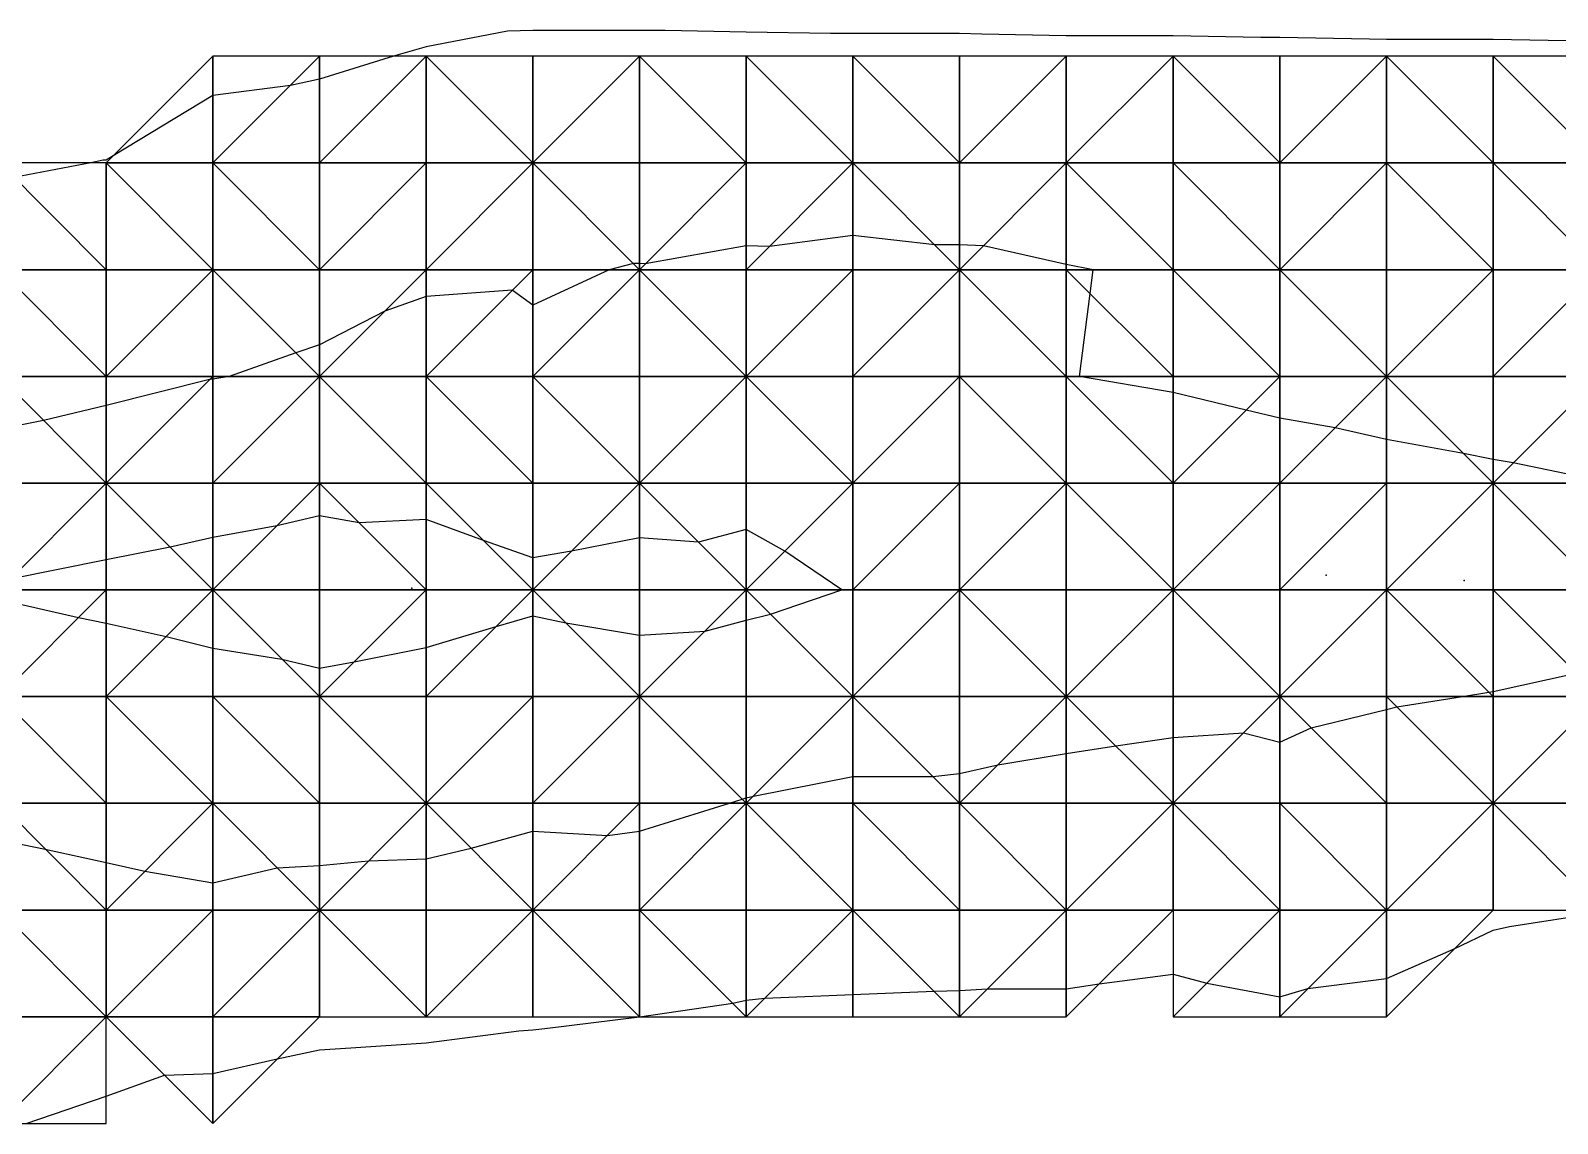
# Model space of a CAD drawing. Header units: metres. Extents: x 4732344 to 4732577, y 2266116 to 2266284.
# Drawn here: x 4732404.34 to 4732411.5, y 2266131.23 to 2266136.35 of the extents above; entities that cross this region are included whole.
import ezdxf

# ---------------------------------------------------------------- set-up
doc = ezdxf.new("R2010")
doc.units = ezdxf.units.M
doc.layers.add('TIN', color=5, linetype='Continuous')

msp = doc.modelspace()

# ---------------------------------------------------------------- linework, layer by layer
at = {"layer": 'lleno', "color": 3}
for points in [[(4732411.628, 2266136.301, 1327.9881), (4732411.198, 2266136.3094, 1327.9893), (4732410.7764, 2266136.3094, 1327.9906), (4732410.698, 2266136.3094, 1327.9908), (4732410.618, 2266136.311, 1327.9911), (4732410.198, 2266136.3192, 1327.9922), (4732410.1098, 2266136.3192, 1327.9925), (4732409.698, 2266136.3272, 1327.9935), (4732409.2942, 2266136.3272, 1327.9948), (4732409.198, 2266136.3272, 1327.9951), (4732408.8018, 2266136.3348, 1327.9961), (4732408.698, 2266136.3368, 1327.9964), (4732408.3038, 2266136.3368, 1327.9976), (4732408.198, 2266136.3368, 1327.9979), (4732408.0922, 2266136.3368, 1327.9983), (4732407.698, 2266136.3442, 1327.9993), (4732407.3184, 2266136.3514, 1328.0003), (4732407.198, 2266136.3514, 1328.0007), (4732407.0776, 2266136.3514, 1328.0011), (4732406.698, 2266136.3514, 1328.0023), (4732406.5798, 2266136.3492, 1328.0027), (4732406.198, 2266136.2745, 1328.0054), (4732406.0442, 2266136.231, 1328.0068), (4732405.698, 2266136.1239, 1328.0101), (4732405.5616, 2266136.0946, 1328.0111), (4732405.198, 2266136.0468, 1328.0132), (4732404.7313, 2266135.7643, 1328.0206), (4732404.698, 2266135.7445, 1328.0211), (4732404.6848, 2266135.7442, 1328.0212), (4732404.6266, 2266135.731, 1328.0216), (4732404.2662, 2266135.6628, 1328.0242)], [(4732409.198, 2266135.256, 1328.1176), (4732408.8102, 2266135.3432, 1328.117), (4732408.698, 2266135.348, 1328.1172), (4732408.581, 2266135.348, 1328.1176), (4732408.198, 2266135.3914, 1328.1178), (4732407.8067, 2266135.3397, 1328.1201), (4732407.698, 2266135.3421, 1328.1204), (4732407.225, 2266135.258, 1328.1236), (4732407.198, 2266135.2596, 1328.1237), (4732407.1694, 2266135.2596, 1328.1238), (4732407.0551, 2266135.231, 1328.1247), (4732406.698, 2266135.0643, 1328.1293), (4732406.6018, 2266135.1348, 1328.1281), (4732406.198, 2266135.106, 1328.13), (4732406.0036, 2266135.0366, 1328.132), (4732405.698, 2266134.8796, 1328.1362), (4732405.588, 2266134.841, 1328.1374), (4732405.2749, 2266134.731, 1328.1406), (4732405.198, 2266134.718, 1328.1412), (4732405.1828, 2266134.7158, 1328.1412), (4732404.698, 2266134.5946, 1328.1453), (4732404.4044, 2266134.5246, 1328.1477), (4732404.198, 2266134.4837, 1328.1491)], [(4732411.698, 2266134.2424, 1328.1313), (4732411.2923, 2266134.3253, 1328.1308), (4732411.198, 2266134.3421, 1328.1307), (4732411.0591, 2266134.3699, 1328.1306), (4732410.698, 2266134.4355, 1328.1303), (4732410.4573, 2266134.4903, 1328.1299), (4732410.198, 2266134.5353, 1328.1297), (4732410.0401, 2266134.5731, 1328.1294), (4732409.698, 2266134.6549, 1328.1287), (4732409.2605, 2266134.731, 1328.1285), (4732409.3091, 2266135.1199, 1328.1201), (4732409.323, 2266135.231, 1328.1178), (4732409.198, 2266135.256, 1328.1176)], [(4732406.198, 2266133.461, 1328.2502), (4732406.5266, 2266133.5596, 1328.2508), (4732406.698, 2266133.6086, 1328.2511), (4732406.8518, 2266133.5772, 1328.2501), (4732407.198, 2266133.5182, 1328.2481), (4732407.5048, 2266133.5378, 1328.2475), (4732407.698, 2266133.5893, 1328.2478), (4732407.8113, 2266133.6177, 1328.2479), (4732408.1454, 2266133.731, 1328.2488), (4732407.8789, 2266133.9119, 1328.2499), (4732407.698, 2266134.0143, 1328.2483), (4732407.4743, 2266133.9547, 1328.2503), (4732407.198, 2266133.9749, 1328.2507), (4732406.8798, 2266133.9128, 1328.253), (4732406.698, 2266133.881, 1328.2542), (4732406.4672, 2266133.9618, 1328.2532), (4732406.198, 2266134.0603, 1328.2519), (4732405.884, 2266134.045, 1328.2532), (4732405.698, 2266134.0772, 1328.2531), (4732405.498, 2266134.031, 1328.2547), (4732405.198, 2266133.9759, 1328.2568), (4732404.998, 2266133.931, 1328.2583), (4732404.698, 2266133.871, 1328.2605), (4732404.248, 2266133.781, 1328.2604)], [(4732404.198, 2266133.6855, 1328.2571), (4732404.5684, 2266133.6014, 1328.2555), (4732404.698, 2266133.5754, 1328.2565), (4732404.9798, 2266133.5128, 1328.2547), (4732405.198, 2266133.4583, 1328.2532), (4732405.5223, 2266133.4067, 1328.2513), (4732405.698, 2266133.3637, 1328.25), (4732405.8605, 2266133.3935, 1328.25), (4732406.198, 2266133.461, 1328.2502)], [(4732404.198, 2266132.5605, 1328.1162), (4732404.4123, 2266132.5167, 1328.114), (4732404.698, 2266132.4532, 1328.1157), (4732404.8798, 2266132.4128, 1328.1169), (4732405.198, 2266132.3587, 1328.1196), (4732405.4997, 2266132.4293, 1328.1266), (4732405.698, 2266132.4401, 1328.1299), (4732405.928, 2266132.461, 1328.134), (4732406.198, 2266132.4714, 1328.1333), (4732406.4089, 2266132.5201, 1328.1335), (4732406.698, 2266132.601, 1328.134), (4732407.0471, 2266132.5801, 1328.1326), (4732407.198, 2266132.5999, 1328.1325), (4732407.6191, 2266132.731, 1328.1334), (4732407.6783, 2266132.7507, 1328.1336), (4732407.698, 2266132.756, 1328.1336), (4732407.7313, 2266132.7643, 1328.1336), (4732408.198, 2266132.856, 1328.1338), (4732408.573, 2266132.856, 1328.1326), (4732408.698, 2266132.871, 1328.1325), (4732408.8775, 2266132.9105, 1328.1326), (4732409.198, 2266132.965, 1328.1326), (4732409.4295, 2266132.9995, 1328.1325), (4732409.698, 2266133.0395, 1328.1323), (4732410.0275, 2266133.0605, 1328.1317), (4732410.198, 2266133.0167, 1328.1351), (4732410.3451, 2266133.0839, 1328.1388), (4732410.698, 2266133.17, 1328.1499), (4732410.7461, 2266133.1829, 1328.1513), (4732411.0551, 2266133.231, 1328.1588), (4732411.1776, 2266133.2514, 1328.1579), (4732411.198, 2266133.2554, 1328.1577), (4732411.588, 2266133.341, 1328.1541)], [(4732410.698, 2266131.9105, 1328.0852), (4732411.0162, 2266132.0492, 1328.092), (4732411.198, 2266132.1358, 1328.089), (4732411.2749, 2266132.1541, 1328.0883), (4732411.698, 2266132.2199, 1328.0852)], [(4732404.323, 2266131.231, 1327.9675), (4732404.698, 2266131.3587, 1327.976), (4732404.9714, 2266131.4576, 1327.9836), (4732405.198, 2266131.4649, 1327.9871), (4732405.5001, 2266131.5331, 1327.994), (4732405.698, 2266131.5753, 1327.9985), (4732405.8442, 2266131.5848, 1328.0009), (4732406.198, 2266131.608, 1328.007), (4732406.632, 2266131.665, 1328.0154), (4732406.698, 2266131.6696, 1328.0165), (4732406.7536, 2266131.6754, 1328.0175), (4732407.198, 2266131.731, 1328.0177), (4732407.6345, 2266131.7945, 1328.0174), (4732407.698, 2266131.8079, 1328.0175), (4732407.785, 2266131.818, 1328.0174), (4732408.198, 2266131.8352, 1328.0164), (4732408.578, 2266131.851, 1328.0155), (4732408.698, 2266131.8534, 1328.0152), (4732408.8284, 2266131.8614, 1328.0153), (4732409.198, 2266131.8614, 1328.0294), (4732409.3518, 2266131.8848, 1328.0346), (4732409.698, 2266131.931, 1328.0465), (4732409.8559, 2266131.8889, 1328.0537), (4732410.198, 2266131.8248, 1328.0685), (4732410.3304, 2266131.8634, 1328.0725), (4732410.698, 2266131.9105, 1328.0852)]]:
    msp.add_polyline3d(points, dxfattribs=at)
at = {"layer": 'lleno_centroid', "color": 2}
for p in [(4732410.415, 2266133.8003, 1328.1431), (4732411.0631, 2266133.7743, 1328.0436), (4732406.1314, 2266133.7384, 1328.2551)]:
    msp.add_point(p, dxfattribs=at)
at = {"layer": 'TIN', "color": 5}
for points in [[(4732404.698, 2266135.731, 0.101), (4732405.198, 2266135.731, 0.124), (4732405.198, 2266136.231, 0.086)], [(4732405.698, 2266135.731, 0.133), (4732405.698, 2266136.231, 0.091), (4732405.198, 2266135.731, 0.124)], [(4732405.198, 2266135.731, 0.124), (4732405.698, 2266136.231, 0.091), (4732405.198, 2266136.231, 0.086)], [(4732406.198, 2266136.231, 0.104), (4732405.698, 2266136.231, 0.091), (4732405.698, 2266135.731, 0.133)], [(4732405.698, 2266135.731, 0.133), (4732406.198, 2266135.731, 0.15), (4732406.198, 2266136.231, 0.104)], [(4732406.198, 2266135.731, 0.15), (4732406.698, 2266135.731, 0.167), (4732406.198, 2266136.231, 0.104)], [(4732406.198, 2266136.231, 0.104), (4732406.698, 2266135.731, 0.167), (4732406.698, 2266136.231, 0.113)], [(4732406.698, 2266136.231, 0.113), (4732406.698, 2266135.731, 0.167), (4732407.198, 2266136.231, 0.113)], [(4732407.198, 2266136.231, 0.113), (4732406.698, 2266135.731, 0.167), (4732407.198, 2266135.731, 0.167)], [(4732407.198, 2266135.731, 0.167), (4732407.698, 2266135.731, 0.165), (4732407.198, 2266136.231, 0.113)], [(4732407.198, 2266136.231, 0.113), (4732407.698, 2266135.731, 0.165), (4732407.698, 2266136.231, 0.112)], [(4732408.198, 2266136.231, 0.111), (4732407.698, 2266136.231, 0.112), (4732408.198, 2266135.731, 0.164)], [(4732407.698, 2266136.231, 0.112), (4732407.698, 2266135.731, 0.165), (4732408.198, 2266135.731, 0.164)], [(4732408.198, 2266136.231, 0.111), (4732408.198, 2266135.731, 0.164), (4732408.698, 2266135.731, 0.164)], [(4732408.698, 2266135.731, 0.164), (4732408.698, 2266136.231, 0.111), (4732408.198, 2266136.231, 0.111)], [(4732409.198, 2266135.731, 0.162), (4732409.198, 2266136.231, 0.11), (4732408.698, 2266135.731, 0.164)], [(4732409.198, 2266136.231, 0.11), (4732408.698, 2266136.231, 0.111), (4732408.698, 2266135.731, 0.164)], [(4732409.698, 2266136.231, 0.11), (4732409.198, 2266135.731, 0.162), (4732409.698, 2266135.731, 0.162)], [(4732409.698, 2266136.231, 0.11), (4732409.198, 2266136.231, 0.11), (4732409.198, 2266135.731, 0.162)], [(4732409.698, 2266135.731, 0.162), (4732410.198, 2266135.731, 0.161), (4732409.698, 2266136.231, 0.11)], [(4732409.698, 2266136.231, 0.11), (4732410.198, 2266135.731, 0.161), (4732410.198, 2266136.231, 0.109)], [(4732410.698, 2266136.231, 0.108), (4732410.198, 2266135.731, 0.161), (4732410.698, 2266135.731, 0.159)], [(4732410.198, 2266136.231, 0.109), (4732410.198, 2266135.731, 0.161), (4732410.698, 2266136.231, 0.108)], [(4732410.698, 2266135.731, 0.159), (4732411.198, 2266135.731, 0.159), (4732410.698, 2266136.231, 0.108)], [(4732411.198, 2266135.731, 0.159), (4732411.198, 2266136.231, 0.108), (4732410.698, 2266136.231, 0.108)], [(4732411.698, 2266136.231, 0.107), (4732411.198, 2266136.231, 0.108), (4732411.698, 2266135.731, 0.158)], [(4732411.698, 2266135.731, 0.158), (4732411.198, 2266136.231, 0.108), (4732411.198, 2266135.731, 0.159)], [(4732404.198, 2266135.731, 0.094), (4732404.198, 2266135.231, 0.125), (4732404.698, 2266135.231, 0.138)], [(4732404.698, 2266135.231, 0.138), (4732404.698, 2266135.731, 0.101), (4732404.198, 2266135.731, 0.094)], [(4732404.698, 2266135.231, 0.138), (4732405.198, 2266135.231, 0.161), (4732404.698, 2266135.731, 0.101)], [(4732404.698, 2266135.731, 0.101), (4732405.198, 2266135.231, 0.161), (4732405.198, 2266135.731, 0.124)], [(4732405.698, 2266135.731, 0.133), (4732405.198, 2266135.731, 0.124), (4732405.698, 2266135.231, 0.174)], [(4732405.198, 2266135.731, 0.124), (4732405.198, 2266135.231, 0.161), (4732405.698, 2266135.231, 0.174)], [(4732405.698, 2266135.231, 0.174), (4732406.198, 2266135.731, 0.15), (4732405.698, 2266135.731, 0.133)], [(4732406.198, 2266135.231, 0.193), (4732406.198, 2266135.731, 0.15), (4732405.698, 2266135.231, 0.174)], [(4732406.698, 2266135.731, 0.167), (4732406.198, 2266135.731, 0.15), (4732406.198, 2266135.231, 0.193)], [(4732406.198, 2266135.231, 0.193), (4732406.698, 2266135.231, 0.195), (4732406.698, 2266135.731, 0.167)], [(4732406.698, 2266135.231, 0.195), (4732407.198, 2266135.231, 0.202), (4732406.698, 2266135.731, 0.167)], [(4732406.698, 2266135.731, 0.167), (4732407.198, 2266135.231, 0.202), (4732407.198, 2266135.731, 0.167)], [(4732407.698, 2266135.231, 0.21), (4732407.698, 2266135.731, 0.165), (4732407.198, 2266135.231, 0.202)], [(4732407.198, 2266135.231, 0.202), (4732407.698, 2266135.731, 0.165), (4732407.198, 2266135.731, 0.167)], [(4732408.198, 2266135.731, 0.164), (4732407.698, 2266135.731, 0.165), (4732407.698, 2266135.231, 0.21)], [(4732407.698, 2266135.231, 0.21), (4732408.198, 2266135.231, 0.217), (4732408.198, 2266135.731, 0.164)], [(4732408.698, 2266135.231, 0.211), (4732408.198, 2266135.731, 0.164), (4732408.198, 2266135.231, 0.217)], [(4732408.698, 2266135.231, 0.211), (4732408.698, 2266135.731, 0.164), (4732408.198, 2266135.731, 0.164)], [(4732409.198, 2266135.231, 0.202), (4732409.198, 2266135.731, 0.162), (4732408.698, 2266135.231, 0.211)], [(4732409.198, 2266135.731, 0.162), (4732408.698, 2266135.731, 0.164), (4732408.698, 2266135.231, 0.211)], [(4732409.698, 2266135.231, 0.194), (4732409.198, 2266135.731, 0.162), (4732409.198, 2266135.231, 0.202)], [(4732409.698, 2266135.731, 0.162), (4732409.198, 2266135.731, 0.162), (4732409.698, 2266135.231, 0.194)], [(4732409.698, 2266135.731, 0.162), (4732409.698, 2266135.231, 0.194), (4732410.198, 2266135.231, 0.186)], [(4732410.198, 2266135.231, 0.186), (4732410.198, 2266135.731, 0.161), (4732409.698, 2266135.731, 0.162)], [(4732410.198, 2266135.231, 0.186), (4732410.698, 2266135.231, 0.177), (4732410.698, 2266135.731, 0.159)], [(4732410.698, 2266135.731, 0.159), (4732410.198, 2266135.731, 0.161), (4732410.198, 2266135.231, 0.186)], [(4732410.698, 2266135.731, 0.159), (4732410.698, 2266135.231, 0.177), (4732411.198, 2266135.231, 0.169)], [(4732411.198, 2266135.231, 0.169), (4732411.198, 2266135.731, 0.159), (4732410.698, 2266135.731, 0.159)], [(4732411.198, 2266135.731, 0.159), (4732411.198, 2266135.231, 0.169), (4732411.698, 2266135.231, 0.161)], [(4732411.698, 2266135.231, 0.161), (4732411.698, 2266135.731, 0.158), (4732411.198, 2266135.731, 0.159)], [(4732404.198, 2266134.731, 0.155), (4732404.698, 2266134.731, 0.176), (4732404.198, 2266135.231, 0.125)], [(4732404.198, 2266135.231, 0.125), (4732404.698, 2266134.731, 0.176), (4732404.698, 2266135.231, 0.138)], [(4732404.698, 2266135.231, 0.138), (4732404.698, 2266134.731, 0.176), (4732405.198, 2266135.231, 0.161)], [(4732404.698, 2266134.731, 0.176), (4732405.198, 2266134.731, 0.198), (4732405.198, 2266135.231, 0.161)], [(4732405.698, 2266134.731, 0.211), (4732405.198, 2266135.231, 0.161), (4732405.198, 2266134.731, 0.198)], [(4732405.698, 2266134.731, 0.211), (4732405.698, 2266135.231, 0.174), (4732405.198, 2266135.231, 0.161)], [(4732405.698, 2266134.731, 0.211), (4732406.198, 2266134.731, 0.221), (4732406.198, 2266135.231, 0.193)], [(4732406.198, 2266135.231, 0.193), (4732405.698, 2266135.231, 0.174), (4732405.698, 2266134.731, 0.211)], [(4732406.198, 2266134.731, 0.221), (4732406.698, 2266135.231, 0.195), (4732406.198, 2266135.231, 0.193)], [(4732406.198, 2266134.731, 0.221), (4732406.698, 2266134.731, 0.21), (4732406.698, 2266135.231, 0.195)], [(4732407.198, 2266135.231, 0.202), (4732406.698, 2266134.731, 0.21), (4732407.198, 2266134.731, 0.218)], [(4732406.698, 2266135.231, 0.195), (4732406.698, 2266134.731, 0.21), (4732407.198, 2266135.231, 0.202)], [(4732407.198, 2266134.731, 0.218), (4732407.698, 2266134.731, 0.225), (4732407.198, 2266135.231, 0.202)], [(4732407.198, 2266135.231, 0.202), (4732407.698, 2266134.731, 0.225), (4732407.698, 2266135.231, 0.21)], [(4732407.698, 2266135.231, 0.21), (4732407.698, 2266134.731, 0.225), (4732408.198, 2266135.231, 0.217)], [(4732408.198, 2266135.231, 0.217), (4732407.698, 2266134.731, 0.225), (4732408.198, 2266134.731, 0.221)], [(4732408.198, 2266134.731, 0.221), (4732408.698, 2266134.731, 0.21), (4732408.698, 2266135.231, 0.211)], [(4732408.698, 2266135.231, 0.211), (4732408.198, 2266135.231, 0.217), (4732408.198, 2266134.731, 0.221)], [(4732408.698, 2266135.231, 0.211), (4732408.698, 2266134.731, 0.21), (4732409.198, 2266134.731, 0.201)], [(4732408.698, 2266135.231, 0.211), (4732409.198, 2266134.731, 0.201), (4732409.198, 2266135.231, 0.202)], [(4732409.698, 2266134.731, 0.193), (4732409.698, 2266135.231, 0.194), (4732409.198, 2266135.231, 0.202)], [(4732409.198, 2266135.231, 0.202), (4732409.198, 2266134.731, 0.201), (4732409.698, 2266134.731, 0.193)], [(4732410.198, 2266134.731, 0.182), (4732410.198, 2266135.231, 0.186), (4732409.698, 2266135.231, 0.194)], [(4732409.698, 2266135.231, 0.194), (4732409.698, 2266134.731, 0.193), (4732410.198, 2266134.731, 0.182)], [(4732410.698, 2266135.231, 0.177), (4732410.198, 2266135.231, 0.186), (4732410.698, 2266134.731, 0.174)], [(4732410.198, 2266135.231, 0.186), (4732410.198, 2266134.731, 0.182), (4732410.698, 2266134.731, 0.174)], [(4732410.698, 2266134.731, 0.174), (4732411.198, 2266135.231, 0.169), (4732410.698, 2266135.231, 0.177)], [(4732411.198, 2266134.731, 0.165), (4732411.198, 2266135.231, 0.169), (4732410.698, 2266134.731, 0.174)], [(4732411.698, 2266135.231, 0.161), (4732411.198, 2266135.231, 0.169), (4732411.198, 2266134.731, 0.165)], [(4732411.198, 2266134.731, 0.165), (4732411.698, 2266134.731, 0.157), (4732411.698, 2266135.231, 0.161)], [(4732404.698, 2266134.231, 0.264), (4732404.698, 2266134.731, 0.176), (4732404.198, 2266134.731, 0.155)], [(4732404.198, 2266134.731, 0.155), (4732404.198, 2266134.231, 0.246), (4732404.698, 2266134.231, 0.264)], [(4732404.698, 2266134.231, 0.264), (4732405.198, 2266134.731, 0.198), (4732404.698, 2266134.731, 0.176)], [(4732405.198, 2266134.231, 0.275), (4732405.198, 2266134.731, 0.198), (4732404.698, 2266134.231, 0.264)], [(4732405.198, 2266134.231, 0.275), (4732405.698, 2266134.231, 0.284), (4732405.698, 2266134.731, 0.211)], [(4732405.698, 2266134.731, 0.211), (4732405.198, 2266134.731, 0.198), (4732405.198, 2266134.231, 0.275)], [(4732406.198, 2266134.231, 0.286), (4732406.198, 2266134.731, 0.221), (4732405.698, 2266134.731, 0.211)], [(4732405.698, 2266134.731, 0.211), (4732405.698, 2266134.231, 0.284), (4732406.198, 2266134.231, 0.286)], [(4732406.698, 2266134.231, 0.272), (4732406.698, 2266134.731, 0.21), (4732406.198, 2266134.731, 0.221)], [(4732406.198, 2266134.731, 0.221), (4732406.198, 2266134.231, 0.286), (4732406.698, 2266134.231, 0.272)], [(4732407.198, 2266134.231, 0.279), (4732407.198, 2266134.731, 0.218), (4732406.698, 2266134.731, 0.21)], [(4732406.698, 2266134.731, 0.21), (4732406.698, 2266134.231, 0.272), (4732407.198, 2266134.231, 0.279)], [(4732407.698, 2266134.731, 0.225), (4732407.198, 2266134.731, 0.218), (4732407.198, 2266134.231, 0.279)], [(4732407.198, 2266134.231, 0.279), (4732407.698, 2266134.231, 0.287), (4732407.698, 2266134.731, 0.225)], [(4732407.698, 2266134.731, 0.225), (4732408.198, 2266134.231, 0.27), (4732408.198, 2266134.731, 0.221)], [(4732407.698, 2266134.231, 0.287), (4732408.198, 2266134.231, 0.27), (4732407.698, 2266134.731, 0.225)], [(4732408.698, 2266134.731, 0.21), (4732408.198, 2266134.231, 0.27), (4732408.698, 2266134.231, 0.257)], [(4732408.198, 2266134.731, 0.221), (4732408.198, 2266134.231, 0.27), (4732408.698, 2266134.731, 0.21)], [(4732408.698, 2266134.731, 0.21), (4732409.198, 2266134.231, 0.248), (4732409.198, 2266134.731, 0.201)], [(4732408.698, 2266134.231, 0.257), (4732409.198, 2266134.231, 0.248), (4732408.698, 2266134.731, 0.21)], [(4732409.198, 2266134.731, 0.201), (4732409.198, 2266134.231, 0.248), (4732409.698, 2266134.231, 0.239)], [(4732409.698, 2266134.231, 0.239), (4732409.698, 2266134.731, 0.193), (4732409.198, 2266134.731, 0.201)], [(4732409.698, 2266134.731, 0.193), (4732409.698, 2266134.231, 0.239), (4732410.198, 2266134.731, 0.182)], [(4732410.198, 2266134.731, 0.182), (4732409.698, 2266134.231, 0.239), (4732410.198, 2266134.231, 0.228)], [(4732410.198, 2266134.231, 0.228), (4732410.698, 2266134.231, 0.218), (4732410.698, 2266134.731, 0.174)], [(4732410.698, 2266134.731, 0.174), (4732410.198, 2266134.731, 0.182), (4732410.198, 2266134.231, 0.228)], [(4732410.698, 2266134.231, 0.218), (4732411.198, 2266134.231, 0.21), (4732410.698, 2266134.731, 0.174)], [(4732410.698, 2266134.731, 0.174), (4732411.198, 2266134.231, 0.21), (4732411.198, 2266134.731, 0.165)], [(4732411.698, 2266134.231, 0.201), (4732411.698, 2266134.731, 0.157), (4732411.198, 2266134.231, 0.21)], [(4732411.198, 2266134.231, 0.21), (4732411.698, 2266134.731, 0.157), (4732411.198, 2266134.731, 0.165)], [(4732404.198, 2266133.731, 0.304), (4732404.698, 2266133.731, 0.314), (4732404.698, 2266134.231, 0.264)], [(4732404.698, 2266134.231, 0.264), (4732404.198, 2266134.231, 0.246), (4732404.198, 2266133.731, 0.304)], [(4732404.698, 2266133.731, 0.314), (4732405.198, 2266133.731, 0.324), (4732404.698, 2266134.231, 0.264)], [(4732404.698, 2266134.231, 0.264), (4732405.198, 2266133.731, 0.324), (4732405.198, 2266134.231, 0.275)], [(4732405.698, 2266134.231, 0.284), (4732405.198, 2266133.731, 0.324), (4732405.698, 2266133.731, 0.336)], [(4732405.198, 2266134.231, 0.275), (4732405.198, 2266133.731, 0.324), (4732405.698, 2266134.231, 0.284)], [(4732405.698, 2266133.731, 0.336), (4732406.198, 2266133.731, 0.327), (4732405.698, 2266134.231, 0.284)], [(4732405.698, 2266134.231, 0.284), (4732406.198, 2266133.731, 0.327), (4732406.198, 2266134.231, 0.286)], [(4732406.698, 2266134.231, 0.272), (4732406.198, 2266134.231, 0.286), (4732406.698, 2266133.731, 0.312)], [(4732406.198, 2266134.231, 0.286), (4732406.198, 2266133.731, 0.327), (4732406.698, 2266133.731, 0.312)], [(4732407.198, 2266134.231, 0.279), (4732406.698, 2266134.231, 0.272), (4732406.698, 2266133.731, 0.312)], [(4732406.698, 2266133.731, 0.312), (4732407.198, 2266133.731, 0.32), (4732407.198, 2266134.231, 0.279)], [(4732407.698, 2266133.731, 0.317), (4732407.698, 2266134.231, 0.287), (4732407.198, 2266134.231, 0.279)], [(4732407.198, 2266134.231, 0.279), (4732407.198, 2266133.731, 0.32), (4732407.698, 2266133.731, 0.317)], [(4732407.698, 2266133.731, 0.317), (4732408.198, 2266134.231, 0.27), (4732407.698, 2266134.231, 0.287)], [(4732407.698, 2266133.731, 0.317), (4732408.198, 2266133.731, 0.298), (4732408.198, 2266134.231, 0.27)], [(4732408.698, 2266134.231, 0.257), (4732408.198, 2266134.231, 0.27), (4732408.198, 2266133.731, 0.298)], [(4732408.198, 2266133.731, 0.298), (4732408.698, 2266133.731, 0.285), (4732408.698, 2266134.231, 0.257)], [(4732408.698, 2266133.731, 0.285), (4732409.198, 2266134.231, 0.248), (4732408.698, 2266134.231, 0.257)], [(4732409.198, 2266133.731, 0.276), (4732409.198, 2266134.231, 0.248), (4732408.698, 2266133.731, 0.285)], [(4732409.698, 2266133.731, 0.267), (4732409.198, 2266134.231, 0.248), (4732409.198, 2266133.731, 0.276)], [(4732409.698, 2266133.731, 0.267), (4732409.698, 2266134.231, 0.239), (4732409.198, 2266134.231, 0.248)], [(4732409.698, 2266133.731, 0.267), (4732410.198, 2266133.731, 0.256), (4732410.198, 2266134.231, 0.228)], [(4732410.198, 2266134.231, 0.228), (4732409.698, 2266134.231, 0.239), (4732409.698, 2266133.731, 0.267)], [(4732410.198, 2266134.231, 0.228), (4732410.198, 2266133.731, 0.256), (4732410.698, 2266134.231, 0.218)], [(4732410.698, 2266134.231, 0.218), (4732410.198, 2266133.731, 0.256), (4732410.698, 2266133.731, 0.247)], [(4732411.198, 2266134.231, 0.21), (4732410.698, 2266133.731, 0.247), (4732411.198, 2266133.731, 0.239)], [(4732411.198, 2266134.231, 0.21), (4732410.698, 2266134.231, 0.218), (4732410.698, 2266133.731, 0.247)], [(4732411.698, 2266133.731, 0.23), (4732411.698, 2266134.231, 0.201), (4732411.198, 2266134.231, 0.21)], [(4732411.198, 2266134.231, 0.21), (4732411.198, 2266133.731, 0.239), (4732411.698, 2266133.731, 0.23)], [(4732404.198, 2266133.231, 0.26), (4732404.698, 2266133.231, 0.269), (4732404.698, 2266133.731, 0.314)], [(4732404.198, 2266133.231, 0.26), (4732404.698, 2266133.731, 0.314), (4732404.198, 2266133.731, 0.304)], [(4732405.198, 2266133.731, 0.324), (4732404.698, 2266133.231, 0.269), (4732405.198, 2266133.231, 0.28)], [(4732404.698, 2266133.731, 0.314), (4732404.698, 2266133.231, 0.269), (4732405.198, 2266133.731, 0.324)], [(4732405.198, 2266133.731, 0.324), (4732405.698, 2266133.231, 0.287), (4732405.698, 2266133.731, 0.336)], [(4732405.198, 2266133.231, 0.28), (4732405.698, 2266133.231, 0.287), (4732405.198, 2266133.731, 0.324)], [(4732406.198, 2266133.731, 0.327), (4732405.698, 2266133.231, 0.287), (4732406.198, 2266133.231, 0.277)], [(4732405.698, 2266133.731, 0.336), (4732405.698, 2266133.231, 0.287), (4732406.198, 2266133.731, 0.327)], [(4732406.698, 2266133.731, 0.312), (4732406.198, 2266133.231, 0.277), (4732406.698, 2266133.231, 0.263)], [(4732406.698, 2266133.731, 0.312), (4732406.198, 2266133.731, 0.327), (4732406.198, 2266133.231, 0.277)], [(4732406.698, 2266133.731, 0.312), (4732407.198, 2266133.231, 0.273), (4732407.198, 2266133.731, 0.32)], [(4732406.698, 2266133.231, 0.263), (4732407.198, 2266133.231, 0.273), (4732406.698, 2266133.731, 0.312)], [(4732407.198, 2266133.731, 0.32), (4732407.198, 2266133.231, 0.273), (4732407.698, 2266133.731, 0.317)], [(4732407.198, 2266133.231, 0.273), (4732407.698, 2266133.231, 0.257), (4732407.698, 2266133.731, 0.317)], [(4732408.198, 2266133.231, 0.242), (4732407.698, 2266133.731, 0.317), (4732407.698, 2266133.231, 0.257)], [(4732408.198, 2266133.731, 0.298), (4732407.698, 2266133.731, 0.317), (4732408.198, 2266133.231, 0.242)], [(4732408.198, 2266133.231, 0.242), (4732408.698, 2266133.231, 0.236), (4732408.698, 2266133.731, 0.285)], [(4732408.698, 2266133.731, 0.285), (4732408.198, 2266133.731, 0.298), (4732408.198, 2266133.231, 0.242)], [(4732409.198, 2266133.731, 0.276), (4732408.698, 2266133.731, 0.285), (4732409.198, 2266133.231, 0.225)], [(4732408.698, 2266133.731, 0.285), (4732408.698, 2266133.231, 0.236), (4732409.198, 2266133.231, 0.225)], [(4732409.698, 2266133.731, 0.267), (4732409.198, 2266133.231, 0.225), (4732409.698, 2266133.231, 0.218)], [(4732409.198, 2266133.731, 0.276), (4732409.198, 2266133.231, 0.225), (4732409.698, 2266133.731, 0.267)], [(4732409.698, 2266133.731, 0.267), (4732410.198, 2266133.231, 0.215), (4732410.198, 2266133.731, 0.256)], [(4732409.698, 2266133.231, 0.218), (4732410.198, 2266133.231, 0.215), (4732409.698, 2266133.731, 0.267)], [(4732410.698, 2266133.231, 0.205), (4732410.698, 2266133.731, 0.247), (4732410.198, 2266133.231, 0.215)], [(4732410.698, 2266133.731, 0.247), (4732410.198, 2266133.731, 0.256), (4732410.198, 2266133.231, 0.215)], [(4732411.198, 2266133.731, 0.239), (4732410.698, 2266133.731, 0.247), (4732411.198, 2266133.231, 0.198)], [(4732411.198, 2266133.231, 0.198), (4732410.698, 2266133.731, 0.247), (4732410.698, 2266133.231, 0.205)], [(4732411.198, 2266133.731, 0.239), (4732411.198, 2266133.231, 0.198), (4732411.698, 2266133.231, 0.189)], [(4732411.698, 2266133.731, 0.23), (4732411.198, 2266133.731, 0.239), (4732411.698, 2266133.231, 0.189)], [(4732404.698, 2266132.731, 0.225), (4732404.698, 2266133.231, 0.269), (4732404.198, 2266133.231, 0.26)], [(4732404.198, 2266133.231, 0.26), (4732404.198, 2266132.731, 0.215), (4732404.698, 2266132.731, 0.225)], [(4732405.198, 2266133.231, 0.28), (4732404.698, 2266133.231, 0.269), (4732405.198, 2266132.731, 0.235)], [(4732405.198, 2266132.731, 0.235), (4732404.698, 2266133.231, 0.269), (4732404.698, 2266132.731, 0.225)], [(4732405.698, 2266132.731, 0.232), (4732405.698, 2266133.231, 0.287), (4732405.198, 2266133.231, 0.28)], [(4732405.198, 2266133.231, 0.28), (4732405.198, 2266132.731, 0.235), (4732405.698, 2266132.731, 0.232)], [(4732406.198, 2266133.231, 0.277), (4732405.698, 2266133.231, 0.287), (4732406.198, 2266132.731, 0.227)], [(4732405.698, 2266133.231, 0.287), (4732405.698, 2266132.731, 0.232), (4732406.198, 2266132.731, 0.227)], [(4732406.698, 2266133.231, 0.263), (4732406.198, 2266133.231, 0.277), (4732406.198, 2266132.731, 0.227)], [(4732406.198, 2266132.731, 0.227), (4732406.698, 2266132.731, 0.213), (4732406.698, 2266133.231, 0.263)], [(4732406.698, 2266132.731, 0.213), (4732407.198, 2266133.231, 0.273), (4732406.698, 2266133.231, 0.263)], [(4732407.198, 2266132.731, 0.216), (4732407.198, 2266133.231, 0.273), (4732406.698, 2266132.731, 0.213)], [(4732407.698, 2266132.731, 0.197), (4732407.198, 2266133.231, 0.273), (4732407.198, 2266132.731, 0.216)], [(4732407.698, 2266132.731, 0.197), (4732407.698, 2266133.231, 0.257), (4732407.198, 2266133.231, 0.273)], [(4732408.198, 2266133.231, 0.242), (4732407.698, 2266132.731, 0.197), (4732408.198, 2266132.731, 0.186)], [(4732407.698, 2266133.231, 0.257), (4732407.698, 2266132.731, 0.197), (4732408.198, 2266133.231, 0.242)], [(4732408.198, 2266133.231, 0.242), (4732408.698, 2266132.731, 0.186), (4732408.698, 2266133.231, 0.236)], [(4732408.198, 2266133.231, 0.242), (4732408.198, 2266132.731, 0.186), (4732408.698, 2266132.731, 0.186)], [(4732408.698, 2266133.231, 0.236), (4732408.698, 2266132.731, 0.186), (4732409.198, 2266133.231, 0.225)], [(4732409.198, 2266133.231, 0.225), (4732408.698, 2266132.731, 0.186), (4732409.198, 2266132.731, 0.178)], [(4732409.198, 2266132.731, 0.178), (4732409.698, 2266132.731, 0.171), (4732409.198, 2266133.231, 0.225)], [(4732409.198, 2266133.231, 0.225), (4732409.698, 2266132.731, 0.171), (4732409.698, 2266133.231, 0.218)], [(4732410.198, 2266133.231, 0.215), (4732409.698, 2266132.731, 0.171), (4732410.198, 2266132.731, 0.18)], [(4732409.698, 2266133.231, 0.218), (4732409.698, 2266132.731, 0.171), (4732410.198, 2266133.231, 0.215)], [(4732410.198, 2266133.231, 0.215), (4732410.198, 2266132.731, 0.18), (4732410.698, 2266132.731, 0.164)], [(4732410.198, 2266133.231, 0.215), (4732410.698, 2266132.731, 0.164), (4732410.698, 2266133.231, 0.205)], [(4732411.198, 2266132.731, 0.153), (4732411.198, 2266133.231, 0.198), (4732410.698, 2266133.231, 0.205)], [(4732410.698, 2266133.231, 0.205), (4732410.698, 2266132.731, 0.164), (4732411.198, 2266132.731, 0.153)], [(4732411.198, 2266133.231, 0.198), (4732411.198, 2266132.731, 0.153), (4732411.698, 2266133.231, 0.189)], [(4732411.698, 2266133.231, 0.189), (4732411.198, 2266132.731, 0.153), (4732411.698, 2266132.731, 0.146)], [(4732404.198, 2266132.731, 0.215), (4732404.698, 2266132.231, 0.18), (4732404.698, 2266132.731, 0.225)], [(4732404.198, 2266132.731, 0.215), (4732404.198, 2266132.231, 0.171), (4732404.698, 2266132.231, 0.18)], [(4732404.698, 2266132.731, 0.225), (4732404.698, 2266132.231, 0.18), (4732405.198, 2266132.731, 0.235)], [(4732404.698, 2266132.231, 0.18), (4732405.198, 2266132.231, 0.188), (4732405.198, 2266132.731, 0.235)], [(4732405.698, 2266132.231, 0.177), (4732405.198, 2266132.731, 0.235), (4732405.198, 2266132.231, 0.188)], [(4732405.698, 2266132.231, 0.177), (4732405.698, 2266132.731, 0.232), (4732405.198, 2266132.731, 0.235)], [(4732405.698, 2266132.731, 0.232), (4732405.698, 2266132.231, 0.177), (4732406.198, 2266132.731, 0.227)], [(4732406.198, 2266132.731, 0.227), (4732405.698, 2266132.231, 0.177), (4732406.198, 2266132.231, 0.175)], [(4732406.198, 2266132.731, 0.227), (4732406.698, 2266132.231, 0.163), (4732406.698, 2266132.731, 0.213)], [(4732406.198, 2266132.231, 0.175), (4732406.698, 2266132.231, 0.163), (4732406.198, 2266132.731, 0.227)], [(4732407.198, 2266132.731, 0.216), (4732406.698, 2266132.731, 0.213), (4732406.698, 2266132.231, 0.163)], [(4732406.698, 2266132.231, 0.163), (4732407.198, 2266132.231, 0.155), (4732407.198, 2266132.731, 0.216)], [(4732407.698, 2266132.731, 0.197), (4732407.198, 2266132.231, 0.155), (4732407.698, 2266132.231, 0.144)], [(4732407.198, 2266132.731, 0.216), (4732407.198, 2266132.231, 0.155), (4732407.698, 2266132.731, 0.197)], [(4732407.698, 2266132.231, 0.144), (4732408.198, 2266132.231, 0.138), (4732407.698, 2266132.731, 0.197)], [(4732408.198, 2266132.231, 0.138), (4732408.198, 2266132.731, 0.186), (4732407.698, 2266132.731, 0.197)], [(4732408.698, 2266132.231, 0.137), (4732408.698, 2266132.731, 0.186), (4732408.198, 2266132.731, 0.186)], [(4732408.198, 2266132.731, 0.186), (4732408.198, 2266132.231, 0.138), (4732408.698, 2266132.231, 0.137)], [(4732409.198, 2266132.231, 0.134), (4732409.198, 2266132.731, 0.178), (4732408.698, 2266132.731, 0.186)], [(4732408.698, 2266132.231, 0.137), (4732409.198, 2266132.231, 0.134), (4732408.698, 2266132.731, 0.186)], [(4732409.198, 2266132.231, 0.134), (4732409.698, 2266132.231, 0.127), (4732409.698, 2266132.731, 0.171)], [(4732409.698, 2266132.731, 0.171), (4732409.198, 2266132.731, 0.178), (4732409.198, 2266132.231, 0.134)], [(4732410.198, 2266132.231, 0.139), (4732410.198, 2266132.731, 0.18), (4732409.698, 2266132.731, 0.171)], [(4732409.698, 2266132.731, 0.171), (4732409.698, 2266132.231, 0.127), (4732410.198, 2266132.231, 0.139)], [(4732410.198, 2266132.231, 0.139), (4732410.698, 2266132.231, 0.125), (4732410.198, 2266132.731, 0.18)], [(4732410.198, 2266132.731, 0.18), (4732410.698, 2266132.231, 0.125), (4732410.698, 2266132.731, 0.164)], [(4732410.698, 2266132.731, 0.164), (4732410.698, 2266132.231, 0.125), (4732411.198, 2266132.731, 0.153)], [(4732410.698, 2266132.231, 0.125), (4732411.198, 2266132.231, 0.108), (4732411.198, 2266132.731, 0.153)], [(4732411.198, 2266132.731, 0.153), (4732411.198, 2266132.231, 0.108), (4732411.698, 2266132.231, 0.101)], [(4732411.698, 2266132.231, 0.101), (4732411.698, 2266132.731, 0.146), (4732411.198, 2266132.731, 0.153)], [(4732404.698, 2266131.731, 0.135), (4732404.198, 2266132.231, 0.171), (4732404.198, 2266131.731, 0.136)], [(4732404.698, 2266132.231, 0.18), (4732404.198, 2266132.231, 0.171), (4732404.698, 2266131.731, 0.135)], [(4732404.698, 2266131.731, 0.135), (4732405.198, 2266132.231, 0.188), (4732404.698, 2266132.231, 0.18)], [(4732404.698, 2266131.731, 0.135), (4732405.198, 2266131.731, 0.133), (4732405.198, 2266132.231, 0.188)], [(4732405.698, 2266132.231, 0.177), (4732405.198, 2266131.731, 0.133), (4732405.698, 2266131.731, 0.119)], [(4732405.198, 2266132.231, 0.188), (4732405.198, 2266131.731, 0.133), (4732405.698, 2266132.231, 0.177)], [(4732405.698, 2266131.731, 0.119), (4732406.198, 2266131.731, 0.115), (4732405.698, 2266132.231, 0.177)], [(4732406.198, 2266131.731, 0.115), (4732406.198, 2266132.231, 0.175), (4732405.698, 2266132.231, 0.177)], [(4732406.198, 2266131.731, 0.115), (4732406.698, 2266131.731, 0.107), (4732406.698, 2266132.231, 0.163)], [(4732406.698, 2266132.231, 0.163), (4732406.198, 2266132.231, 0.175), (4732406.198, 2266131.731, 0.115)], [(4732407.198, 2266131.731, 0.1), (4732407.198, 2266132.231, 0.155), (4732406.698, 2266132.231, 0.163)], [(4732406.698, 2266132.231, 0.163), (4732406.698, 2266131.731, 0.107), (4732407.198, 2266131.731, 0.1)], [(4732407.698, 2266131.731, 0.092), (4732407.198, 2266132.231, 0.155), (4732407.198, 2266131.731, 0.1)], [(4732407.698, 2266132.231, 0.144), (4732407.198, 2266132.231, 0.155), (4732407.698, 2266131.731, 0.092)], [(4732407.698, 2266132.231, 0.144), (4732407.698, 2266131.731, 0.092), (4732408.198, 2266132.231, 0.138)], [(4732408.198, 2266132.231, 0.138), (4732407.698, 2266131.731, 0.092), (4732408.198, 2266131.731, 0.09)], [(4732408.198, 2266131.731, 0.09), (4732408.698, 2266131.731, 0.088), (4732408.198, 2266132.231, 0.138)], [(4732408.198, 2266132.231, 0.138), (4732408.698, 2266131.731, 0.088), (4732408.698, 2266132.231, 0.137)], [(4732408.698, 2266131.731, 0.088), (4732409.198, 2266131.731, 0.088), (4732409.198, 2266132.231, 0.134)], [(4732408.698, 2266131.731, 0.088), (4732409.198, 2266132.231, 0.134), (4732408.698, 2266132.231, 0.137)], [(4732409.198, 2266131.731, 0.088), (4732409.698, 2266132.231, 0.127), (4732409.198, 2266132.231, 0.134)], [(4732410.198, 2266131.731, 0.091), (4732410.198, 2266132.231, 0.139), (4732409.698, 2266131.731, 0.082)], [(4732410.198, 2266132.231, 0.139), (4732409.698, 2266132.231, 0.127), (4732409.698, 2266131.731, 0.082)], [(4732410.698, 2266132.231, 0.125), (4732410.198, 2266131.731, 0.091), (4732410.698, 2266131.731, 0.086)], [(4732410.698, 2266132.231, 0.125), (4732410.198, 2266132.231, 0.139), (4732410.198, 2266131.731, 0.091)], [(4732411.198, 2266132.231, 0.108), (4732410.698, 2266132.231, 0.125), (4732410.698, 2266131.731, 0.086)], [(4732404.198, 2266131.231, 0.104), (4732404.698, 2266131.231, 0.088), (4732404.698, 2266131.731, 0.135)], [(4732404.198, 2266131.731, 0.136), (4732404.198, 2266131.231, 0.104), (4732404.698, 2266131.731, 0.135)], [(4732404.698, 2266131.731, 0.135), (4732405.198, 2266131.231, 0.071), (4732405.198, 2266131.731, 0.133)], [(4732405.698, 2266131.731, 0.119), (4732405.198, 2266131.731, 0.133), (4732405.198, 2266131.231, 0.071)]]:
    msp.add_3dface(points, dxfattribs=at)

doc.saveas('drawing.dxf')
